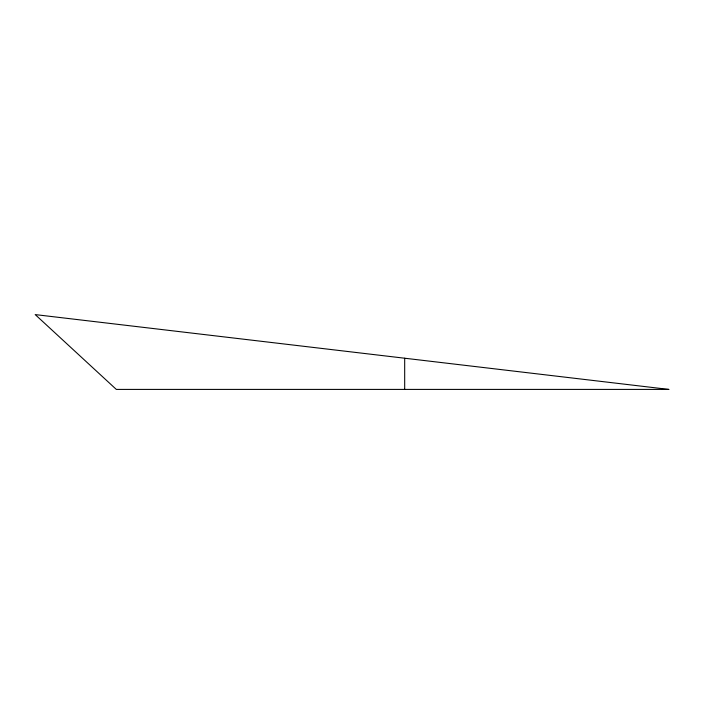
<?xml version="1.0" encoding="UTF-8"?>
<svg xmlns="http://www.w3.org/2000/svg" width="704" height="704" viewBox="0 0 704 704"><rect width="100%" height="100%" fill="white"/><g stroke="black" fill="none" stroke-linecap="round" stroke-linejoin="round"><path stroke-width="1.06" d="M404.686 358.222L404.686 389.409M668.8 389.409L116.31 389.409L35.2 314.591L668.8 389.409"/></g></svg>
